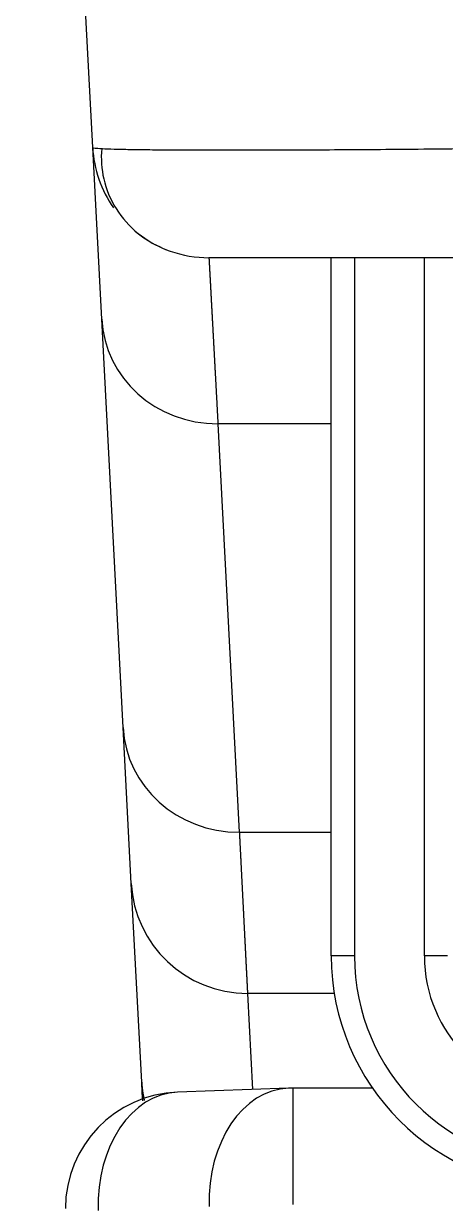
# Model space of a CAD drawing. Header units: millimetres. Extents: x 6110 to 6704, y -2661 to -1821.
# Drawn here: x 6233.58 to 6238.11, y -1881.8 to -1869.11 of the extents above; entities that cross this region are included whole.
import ezdxf

# ---------------------------------------------------------------- set-up
doc = ezdxf.new("R2010")
doc.units = ezdxf.units.MM
doc.header["$LTSCALE"] = 0.1
doc.linetypes.add('HIDDEN2', pattern=[4.762499999999999, 3.175, -1.5875])
doc.layers.add('1', color=4, linetype='HIDDEN2', lineweight=13)

msp = doc.modelspace()

# ---------------------------------------------------------------- linework, layer by layer
at = {"layer": '1', "color": 7, "linetype": 'Continuous', "lineweight": -3}
for p, q in [((6234.320335685405, -1870.441820963183), (6233.578600272011, -1856.288666154085)), ((6234.416952796125, -1872.285385259209), (6234.320335685405, -1870.441820963183)), ((6239.313483359178, -1871.626401017879), (6235.568622603846, -1871.626401017879)), ((6236.882416895454, -1879.126401017879), (6236.882416895454, -1871.626401017879)), ((6237.132416895454, -1871.626401017879), (6237.132416895454, -1879.126401017879)), ((6237.882416895454, -1879.126401017879), (6237.882416895454, -1871.626401017879)), ((6234.646862790501, -1876.672329287733), (6234.416952796127, -1872.285385259209)), ((6235.665239714569, -1873.410495497905), (6235.895149708944, -1877.797439526429)), ((6236.88244342186, -1873.410495497905), (6235.665239714571, -1873.410495497905)), ((6234.734642954035, -1878.347274586611), (6234.6468627905, -1876.672329287733)), ((6235.895149708943, -1877.797439526428), (6236.882470584951, -1877.797439526428)), ((6234.846616199879, -1880.483851395883), (6234.734642954037, -1878.347274586611)), ((6237.132416895454, -1879.126401017879), (6236.882416895454, -1879.126401017879)), ((6238.132416895454, -1879.126401017879), (6237.882416895454, -1879.126401017879)), ((6235.982929872479, -1879.53014155975), (6236.036936760081, -1880.560654364156)), ((6236.915237072963, -1879.53014155975), (6235.982929872478, -1879.53014155975)), ((6234.855964387106, -1880.662225434181), (6234.846616199877, -1880.483851395883)), ((6236.424684113883, -1880.54663135469), (6235.232347554946, -1880.589773436441)), ((6237.325830270623, -1880.545813910117), (6236.469883043265, -1880.545813910117)), ((6236.469883043294, -1880.545813910116), (6236.469883043294, -1880.546575376342)), ((6236.469883043294, -1880.545813910116), (6236.469883043294, -1881.795813910116))]:
    msp.add_line(p, q, dxfattribs=at)
for centre, radius, start, end in [((6235.568622603853, -1870.376401017879), 1.25, 183.0000000000054, 214.9167744059491), ((6235.568622603853, -1870.376401017879), 1.25, 231.1259595159455, 270), ((6239.382416895458, -1879.126401017879), 2.5, 180, 270), ((6239.382416895458, -1879.126401017879), 2.25, 180, 270), ((6239.382416895458, -1879.126401017879), 1.5, 180, 270), ((6235.277546484328, -1881.838955991868), 1.25, 92.07221804634197, 180)]:
    msp.add_arc(centre, radius, start, end, dxfattribs=at)
for centre, major_axis, ratio, start_param, end_param in [((6235.665239714433, -1872.219965313836), (-1.248286918443203, -0.06541994530394454), 0.9523026770461234, 0, 1.520929633728256), ((6235.895149708806, -1876.60690934236), (-1.248286918443203, -0.06541994530394454), 0.9523026770461234, 0, 1.520929633728261), ((6235.982929872478, -1878.281854641307), (-1.248286918443203, -0.06541994530394454), 0.9986257784240241, 0, 1.518508272139844), ((6236.469883043238, -1881.795813910101), (0.04519892938344709, -1.249182555426784), 0.719317031264826, 3.141607425374575, 4.704150062224371), ((6236.469883043238, -1881.795813910101), (0.04519892938344709, -1.249182555426784), 0.719317031264826, 3.091333403599991, 3.14160806022261), ((6235.277546484328, -1881.838955991868), (0.04519892938344709, -1.249182555426784), 0.7193170312648283, 3.141607425374613, 4.704150062224397)]:
    msp.add_ellipse(centre, major_axis=major_axis, ratio=ratio, start_param=start_param, end_param=end_param, dxfattribs=at)
for points, knots in [([(6234.320335685404, -1870.441820963183), (6234.320453476561, -1870.444068552358), (6234.329486528072, -1870.446212851977), (6234.363201320631, -1870.450082666281), (6234.386576895164, -1870.451827961403), (6234.416805523401, -1870.453450300624)], [0, 0, 0, 0, 0.5207659863336148, 0.5207659863336148, 1, 1, 1, 1]), ([(6234.417108262353, -1870.45327014368), (6234.407294046326, -1870.565598106323), (6234.422079716432, -1870.786383580373), (6234.553937568375, -1871.108805373623), (6234.794416591032, -1871.378156180336), (6235.004392303001, -1871.497607458732), (6235.121943051957, -1871.543867239199)], [0, 0, 0, 0, 0.2429061435007706, 0.4957549789414015, 0.7510508079799334, 1, 1, 1, 1]), ([(6234.416805230513, -1870.453450284906), (6234.41942503519, -1870.453590887388), (6234.422096313691, -1870.45373056634), (6234.458954942105, -1870.455608978952), (6234.501145190609, -1870.457202081357), (6234.600565755817, -1870.46007550115), (6234.657795262361, -1870.461355852935), (6234.786118252101, -1870.463598733037), (6234.857210953803, -1870.464561299474), (6235.012001924826, -1870.46617703849), (6235.095699451047, -1870.466830251903), (6235.274382249969, -1870.467847994362), (6235.369366825889, -1870.468212566012), (6235.569268118652, -1870.468684759143), (6235.674187015359, -1870.468792424132), (6235.892572401627, -1870.468792267794), (6236.007626913292, -1870.468684493412), (6236.248877374603, -1870.46821215538), (6236.375073510513, -1870.467847548199), (6236.637857500731, -1870.466829787504), (6236.774445471469, -1870.466176591363), (6237.057090818669, -1870.464560918256), (6237.203148231428, -1870.463598400433), (6237.503635225708, -1870.461355627743), (6237.658064753343, -1870.460075334731), (6237.974024040922, -1870.457202022495), (6238.135553647251, -1870.455608968847), (6238.464269531972, -1870.452129705769), (6238.631455548267, -1870.450243466701), (6238.969875271093, -1870.446212927925), (6239.141108599387, -1870.444068604471), (6239.313483359178, -1870.441820963183)], [0, 0, 0, 0, 0.00566449301910497, 0.00566449301910497, 0.07668845780345461, 0.07668845780345461, 0.1477124225878043, 0.1477124225878043, 0.2187363873721539, 0.2187363873721539, 0.2897603521565035, 0.2897603521565035, 0.3607843169408532, 0.3607843169408532, 0.4318082817252029, 0.4318082817252029, 0.5028322465095525, 0.5028322465095525, 0.5738562112939022, 0.5738562112939022, 0.6448801760782518, 0.6448801760782518, 0.7159041408626015, 0.7159041408626015, 0.786928105646951, 0.786928105646951, 0.8579520704313007, 0.8579520704313007, 0.9289760352156503, 0.9289760352156503, 1, 1, 1, 1]), ([(6235.56862258783, -1871.626400724516), (6235.568623117213, -1871.626410420039), (6235.568623680979, -1871.626420745376), (6235.568629060868, -1871.626519289488), (6235.568637755474, -1871.626678568196), (6235.568650016449, -1871.626903203304), (6235.568665758416, -1871.62719164408), (6235.568685004252, -1871.627544322374), (6235.568707747829, -1871.627961138608), (6235.568733990787, -1871.628442135479), (6235.568763732688, -1871.62898731742), (6235.56879697365, -1871.629596698975), (6235.56883371364, -1871.630270291845), (6235.568873952667, -1871.631008108352), (6235.568917690728, -1871.631810160512), (6235.568964927825, -1871.632676460285), (6235.569015663958, -1871.633607019509), (6235.569069899125, -1871.634601849912), (6235.569127633327, -1871.635660963116), (6235.569188866565, -1871.636784370629), (6235.569253598838, -1871.637972083853), (6235.569321830147, -1871.639224114078), (6235.56939356049, -1871.640540472483), (6235.569468789869, -1871.64192117014), (6235.569547518284, -1871.643366218009), (6235.569629745733, -1871.644875626939), (6235.569715472218, -1871.646449407669), (6235.569804697738, -1871.64808757083), (6235.569897422293, -1871.64979012694), (6235.569993645883, -1871.651557086408), (6235.570093368509, -1871.65338845953), (6235.57019659017, -1871.655284256494), (6235.570303310867, -1871.657244487377), (6235.570413530598, -1871.659269162144), (6235.570527249364, -1871.66135829065), (6235.570644467166, -1871.663511882639), (6235.570765184003, -1871.665729947742), (6235.570889399875, -1871.668012495483), (6235.571017114783, -1871.670359535272), (6235.571148328726, -1871.672771076408), (6235.571283041704, -1871.675247128078), (6235.571421253718, -1871.67778769936), (6235.571562964767, -1871.680392799219), (6235.571708174851, -1871.683062436509), (6235.571856883969, -1871.685796619972), (6235.572009092124, -1871.688595358239), (6235.572164799313, -1871.691458659828), (6235.572324005539, -1871.694386533147), (6235.572486710798, -1871.697378986491), (6235.572652915093, -1871.700436028043), (6235.572822618425, -1871.703557665876), (6235.57299582079, -1871.706743907948), (6235.573172522191, -1871.709994762106), (6235.573352722628, -1871.713310236086), (6235.573536422099, -1871.71669033751), (6235.573723620606, -1871.720135073891), (6235.573914318148, -1871.723644452624), (6235.574108514726, -1871.727218480996), (6235.574306210338, -1871.730857166181), (6235.574507404986, -1871.734560515239), (6235.574712098669, -1871.738328535118), (6235.574920291388, -1871.742161232654), (6235.575131983141, -1871.746058614569), (6235.57534717393, -1871.750020687473), (6235.575565863754, -1871.754047457862), (6235.575788052613, -1871.758138932121), (6235.576013740508, -1871.762295116521), (6235.576242927437, -1871.766516017218), (6235.576475613402, -1871.770801640258), (6235.576711798402, -1871.775151991572), (6235.576951482438, -1871.779567076979), (6235.577194665509, -1871.784046902182), (6235.577441347615, -1871.788591472773), (6235.577691528756, -1871.79320079423), (6235.577945208933, -1871.797874871917), (6235.578202388145, -1871.802613711084), (6235.578463066391, -1871.80741731687), (6235.578727243674, -1871.812285694296), (6235.578994919991, -1871.817218848273), (6235.579266095344, -1871.822216783596), (6235.579540769731, -1871.827279504946), (6235.579818943155, -1871.832407016891), (6235.580100615613, -1871.837599323886), (6235.580385787107, -1871.842856430269), (6235.580674457637, -1871.848178340265), (6235.580966627201, -1871.853565057986), (6235.5812622958, -1871.859016587428), (6235.581561463435, -1871.864532932475), (6235.581864130105, -1871.870114096894), (6235.58217029581, -1871.875760084338), (6235.58247996055, -1871.881470898346), (6235.582793124326, -1871.887246542344), (6235.583109787137, -1871.89308701964), (6235.583429948983, -1871.89899233343), (6235.583753609864, -1871.904962486793), (6235.584080769781, -1871.910997482697), (6235.584411428733, -1871.917097323989), (6235.584745586721, -1871.923262013407), (6235.585083243743, -1871.929491553571), (6235.5854243998, -1871.935785946986), (6235.585769054893, -1871.942145196042), (6235.586117209022, -1871.948569303016), (6235.586468862185, -1871.955058270065), (6235.586824014384, -1871.961612099236), (6235.587182665618, -1871.968230792456), (6235.587544815887, -1871.974914351541), (6235.587910465191, -1871.981662778188), (6235.58827961353, -1871.98847607398), (6235.588652260905, -1871.995354240383), (6235.589028407316, -1872.00229727875), (6235.589408052761, -1872.009305190316), (6235.589791197242, -1872.016377976202), (6235.590177840757, -1872.02351563741), (6235.590567983309, -1872.03071817483), (6235.590961624895, -1872.037985589233), (6235.591358765516, -1872.045317881277), (6235.591759405173, -1872.052715051501), (6235.592163543865, -1872.06017710033), (6235.592571181593, -1872.067704028071), (6235.592982318355, -1872.075295834916), (6235.593396954153, -1872.082952520941), (6235.593815088986, -1872.090674086105), (6235.594236722854, -1872.098460530251), (6235.594661855758, -1872.106311853104), (6235.595090487696, -1872.114228054276), (6235.595522618671, -1872.122209133259), (6235.59595824868, -1872.13025508943), (6235.596397377724, -1872.138365922049), (6235.596840005805, -1872.146541630259), (6235.597286132919, -1872.154782213086), (6235.59773575907, -1872.163087669442), (6235.598188884255, -1872.171457998119), (6235.598645508476, -1872.179893197791), (6235.599105631732, -1872.18839326702), (6235.599569254024, -1872.196958204247), (6235.60003637535, -1872.205588007796), (6235.600506995712, -1872.214282675875), (6235.600981115109, -1872.223042206575), (6235.60145873354, -1872.23186659787), (6235.601939851008, -1872.240755847615), (6235.602424467511, -1872.249709953549), (6235.602912583049, -1872.258728913294), (6235.603404197622, -1872.267812724353), (6235.603899311231, -1872.276961384114), (6235.604397923875, -1872.286174889845), (6235.604900035553, -1872.295453238698), (6235.605405646267, -1872.304796427705), (6235.605914756017, -1872.314204453784), (6235.606427364802, -1872.323677313731), (6235.606943472621, -1872.33321500423), (6235.607463079476, -1872.34281752184), (6235.607986185368, -1872.352484863009), (6235.608512790293, -1872.362217024061), (6235.609042894254, -1872.372014001207), (6235.60957649725, -1872.381875790537), (6235.610113599281, -1872.391802388024), (6235.610654200348, -1872.401793789522), (6235.61119830045, -1872.411849990769), (6235.611745899588, -1872.421970987382), (6235.61229699776, -1872.432156774862), (6235.612851594968, -1872.44240734859), (6235.61340969121, -1872.452722703829), (6235.613971286489, -1872.463102835725), (6235.614536380802, -1872.473547739303), (6235.61510497415, -1872.484057409473), (6235.615677066534, -1872.494631841023), (6235.616252657954, -1872.505271028624), (6235.616831748408, -1872.515974966829), (6235.617414337898, -1872.526743650071), (6235.618000426422, -1872.537577072665), (6235.618590013983, -1872.548475228806), (6235.619183100578, -1872.559438112573), (6235.619779686208, -1872.570465717924), (6235.620379770874, -1872.581558038697), (6235.620983354575, -1872.592715068613), (6235.621590437311, -1872.603936801276), (6235.622201019083, -1872.615223230165), (6235.62281509989, -1872.626574348645), (6235.623432679732, -1872.637990149961), (6235.624053758609, -1872.649470627237), (6235.624678336522, -1872.661015773479), (6235.62530641347, -1872.672625581575), (6235.625937989453, -1872.68430004429), (6235.626573064471, -1872.696039154274), (6235.627211638524, -1872.707842904055), (6235.627853711613, -1872.719711286042), (6235.628499283737, -1872.731644292524), (6235.629148354897, -1872.743641915673), (6235.629800925091, -1872.75570414754), (6235.630456994321, -1872.767830980054), (6235.631116562586, -1872.780022405027), (6235.631779629886, -1872.792278414152), (6235.632446196222, -1872.804598999), (6235.633116261592, -1872.816984151024), (6235.633789825998, -1872.829433861557), (6235.63446688944, -1872.841948121811), (6235.635147451916, -1872.854526922878), (6235.635831513428, -1872.867170255734), (6235.636519073975, -1872.879878111228), (6235.637210133557, -1872.892650480096), (6235.637904692175, -1872.90548735295), (6235.638602749827, -1872.918388720283), (6235.639304306515, -1872.931354572468), (6235.640009362239, -1872.944384899758), (6235.640717916997, -1872.957479692284), (6235.64142997079, -1872.970638940061), (6235.64214552362, -1872.983862632978), (6235.642864575484, -1872.997150760809), (6235.643587126383, -1873.010503313205), (6235.644313176318, -1873.023920279697), (6235.645042725288, -1873.037401649695), (6235.645775773293, -1873.05094741249), (6235.646512320333, -1873.064557557252), (6235.647252366409, -1873.078232073029), (6235.64799591152, -1873.091970948751), (6235.648742955666, -1873.105774173226), (6235.649493498848, -1873.119641735141), (6235.650247541064, -1873.133573623063), (6235.651005082316, -1873.147569825438), (6235.651766122603, -1873.161630330592), (6235.652530661925, -1873.17575512673), (6235.653298700283, -1873.189944201935), (6235.654070237676, -1873.20419754417), (6235.654845274104, -1873.218515141278), (6235.655623809567, -1873.232896980983), (6235.656405844065, -1873.247343050873), (6235.657191377601, -1873.261853338469), (6235.657980410165, -1873.276427830978), (6235.658772941789, -1873.291066516206), (6235.659568972356, -1873.305769379147), (6235.6603685023, -1873.320536414714), (6235.661171530006, -1873.335367580228), (6235.661978061499, -1873.350262972752), (6235.662788074291, -1873.365222167191), (6235.663601652317, -1873.380246686801), (6235.664418482295, -1873.395330782163), (6235.664965964156, -1873.405440475933), (6235.665239714568, -1873.410495497905)], [0, 0, 0, 0, 0.004158434444743161, 0.008379920815327176, 0.01260169950756421, 0.01682377054294849, 0.02104613394296293, 0.02526878972910064, 0.02949173792283881, 0.03371497854564828, 0.03793851161900558, 0.04216233716437862, 0.04638645520322674, 0.05061086575701029, 0.05483556884718108, 0.05906056449518951, 0.06328585272247984, 0.0675114335504949, 0.07173730700066647, 0.07596347309442725, 0.08018993185320111, 0.0844166832984175, 0.08864372745148975, 0.0928710643338317, 0.09709869396685286, 0.1013266163719558, 0.1055548315705481, 0.1097833395840134, 0.1140121404337519, 0.1182412341411465, 0.1224706207275872, 0.1267003002144413, 0.1309302726230897, 0.1351605379748977, 0.1393910962912315, 0.1436219475934487, 0.1478530919029118, 0.1520845292409647, 0.1563162596289579, 0.1605482830882347, 0.1647805996401303, 0.1690132093059789, 0.1732461121071108, 0.1774793080648501, 0.1817127972005183, 0.18594657953543, 0.1901806550908945, 0.1944150238882271, 0.1986496859487183, 0.2028846412936781, 0.2071198899443882, 0.2113554319221493, 0.2155912672482397, 0.2198273959439439, 0.2240638180305327, 0.2283005335292821, 0.2325375424614583, 0.2367748448483218, 0.2410124407111345, 0.2452503300711489, 0.2494885129496132, 0.2537269893677724, 0.2579657593468751, 0.262204822908142, 0.2664441800728202, 0.2706838308621251, 0.2749237752972924, 0.27916401339953, 0.2834045451900596, 0.2876453706900811, 0.2918864899208118, 0.2961279029034457, 0.3003696096591832, 0.3046116102092122, 0.3088539045747232, 0.3130964927768993, 0.3173393748369182, 0.321582550775958, 0.3258260206151856, 0.3300697843757684, 0.3343138420788634, 0.3385581937456394, 0.3428028393972332, 0.3470477790548064, 0.3512930127394942, 0.3555385404724404, 0.3597843622747774, 0.3640304781676401, 0.3682768881721497, 0.3725235923094331, 0.3767705906006021, 0.3810178830667766, 0.3852654697290576, 0.3895133506085542, 0.3937615257263673, 0.3980099951035894, 0.4022587587613144, 0.4065078167206266, 0.4107571690026116, 0.4150068156283411, 0.4192567566188983, 0.423506991995343, 0.4277575217787467, 0.4320083459901653, 0.4362594646506619, 0.4405108777812768, 0.4447625854030701, 0.4490145875370742, 0.4532668842043342, 0.4575194754258849, 0.461772361222752, 0.4660255416159632, 0.4702790166265421, 0.4745327862754997, 0.4787868505838549, 0.4830412095726097, 0.4872958632627715, 0.4915508116753377, 0.4958060548313039, 0.5000615927516655, 0.5043174254574019, 0.5085735529694961, 0.5128299753089299, 0.5170866924966724, 0.5213437045536926, 0.5256010115009568, 0.5298586133594267, 0.5341165101500552, 0.5383747018937932, 0.5426331886115879, 0.5468919703243835, 0.5511510470531183, 0.5554104188187247, 0.5596700856421355, 0.5639300475442731, 0.5681903045460577, 0.5724508566684102, 0.5767117039322368, 0.5809728463584538, 0.5852342839679529, 0.5894960167816444, 0.5937580448204166, 0.598020368105166, 0.6022829866567733, 0.6065459004961228, 0.6108091096440891, 0.6150726141215498, 0.6193364139493698, 0.6236005091484139, 0.6278648997395486, 0.632129585743622, 0.6363945671814878, 0.6406598440739958, 0.6449254164419876, 0.649191284306299, 0.6534574476877658, 0.6577239066072211, 0.6619906610854842, 0.6662577111433822, 0.6705250568017271, 0.674792698081336, 0.6790606350030124, 0.683328867587566, 0.6875973958557896, 0.691866219828484, 0.696135339526436, 0.7004047549704358, 0.7046744661812628, 0.7089444731796982, 0.7132147759865122, 0.7174853746224749, 0.7217562691083544, 0.7260274594649083, 0.7302989457128924, 0.7345707278730612, 0.7388428059661617, 0.7431151800129325, 0.7473878500341209, 0.7516608160504596, 0.7559340780826749, 0.7602076361514959, 0.7644814902776459, 0.7687556404818385, 0.7730300867847898, 0.7773048292072089, 0.7815798677698013, 0.7858552024932626, 0.7901308333982967, 0.7944067605055892, 0.7986829838358287, 0.8029595034096971, 0.8072363192478785, 0.8115134313710415, 0.815790839799862, 0.8200685445550001, 0.8243465456571228, 0.8286248431268849, 0.8329034369849372, 0.8371823272519332, 0.8414615139485156, 0.8457409970953241, 0.8500207767129928, 0.8543008528221601, 0.858581225443446, 0.8628618945974772, 0.8671428603048681, 0.8714241225862418, 0.8757056814622011, 0.8799875369533529, 0.884269689080303, 0.8885521378636465, 0.8928348833239721, 0.897117925481877, 0.9014012643579417, 0.9056848999727429, 0.9099688323468631, 0.9142530615008693, 0.9185375874553291, 0.9228224102308065, 0.9271075298478653, 0.931392946327053, 0.9356786596889217, 0.9399646699540213, 0.9442509771428887, 0.9485375812760655, 0.9528244823740815, 0.9571116804574672, 0.9613991755467491, 0.9656869676624421, 0.9699750568250722, 0.9742634430551413, 0.9785521263731612, 0.9828411067996358, 0.9871303843550645, 0.9914199590599445, 0.995709830934759, 1, 1, 1, 1]), ([(6235.895149708942, -1877.797439526429), (6235.895399695584, -1877.802374074025), (6235.895899649131, -1877.812242779636), (6235.896645669372, -1877.82696910103), (6235.897388789573, -1877.841638490019), (6235.898128731196, -1877.856245470567), (6235.898865568867, -1877.870791496476), (6235.899599282592, -1877.885276165066), (6235.900329877727, -1877.89969957118), (6235.901057352838, -1877.914061676509), (6235.901781708308, -1877.928362478558), (6235.902502944034, -1877.942601965379), (6235.903221060045, -1877.956780127695), (6235.903936056334, -1877.970896955656), (6235.904647932901, -1877.984952439708), (6235.905356689746, -1877.998946570356), (6235.906062326871, -1878.012879338231), (6235.906764844274, -1878.026750734071), (6235.907464241955, -1878.040560748727), (6235.908160519915, -1878.05430937316), (6235.908853678154, -1878.06799659844), (6235.909543716671, -1878.081622415751), (6235.910230635466, -1878.095186816385), (6235.91091443454, -1878.108689791748), (6235.911595113893, -1878.122131333354), (6235.912272673524, -1878.135511432828), (6235.912947113435, -1878.148830081906), (6235.913618433623, -1878.162087272437), (6235.91428663409, -1878.175282996375), (6235.914951714835, -1878.18841724579), (6235.915613675859, -1878.20149001286), (6235.916272517162, -1878.214501289873), (6235.916928238743, -1878.227451069229), (6235.917580840603, -1878.240339343437), (6235.918230322741, -1878.253166105115), (6235.918876685158, -1878.265931346996), (6235.919519927853, -1878.278635061917), (6235.920160050827, -1878.29127724283), (6235.920797054079, -1878.303857882795), (6235.92143093761, -1878.316376974983), (6235.92206170142, -1878.328834512673), (6235.922689345508, -1878.341230489256), (6235.923313869875, -1878.353564898232), (6235.92393527452, -1878.365837733212), (6235.924553559444, -1878.378048987914), (6235.925168724646, -1878.39019865617), (6235.925780770127, -1878.402286731918), (6235.926389695886, -1878.414313209208), (6235.926995501924, -1878.426278082197), (6235.927598188241, -1878.438181345155), (6235.928197754836, -1878.45002299246), (6235.92879420171, -1878.461803018599), (6235.929387528862, -1878.473521418168), (6235.929977736293, -1878.485178185874), (6235.930564824002, -1878.496773316532), (6235.93114879199, -1878.508306805067), (6235.931729640257, -1878.519778646514), (6235.932307368802, -1878.531188836014), (6235.932881977626, -1878.542537368822), (6235.933453466728, -1878.553824240299), (6235.934021836109, -1878.565049445914), (6235.934587085768, -1878.576212981247), (6235.935149215706, -1878.587314841988), (6235.935708225922, -1878.598355023933), (6235.936264116416, -1878.609333522989), (6235.936816887191, -1878.620250335171), (6235.937366538242, -1878.631105456602), (6235.937913069572, -1878.641898883515), (6235.938456481182, -1878.652630612252), (6235.938996773069, -1878.663300639262), (6235.939533945236, -1878.673908961103), (6235.940067997681, -1878.684455574442), (6235.940598930404, -1878.694940476054), (6235.941126743406, -1878.705363662824), (6235.941651436686, -1878.715725131742), (6235.942173010245, -1878.72602487991), (6235.942691464083, -1878.736262904535), (6235.943206798199, -1878.746439202934), (6235.943719012594, -1878.756553772533), (6235.944228107267, -1878.766606610863), (6235.944734082219, -1878.776597715566), (6235.945236937448, -1878.786527084392), (6235.945736672958, -1878.796394715195), (6235.946233288745, -1878.806200605941), (6235.946726784811, -1878.815944754703), (6235.947217161156, -1878.825627159661), (6235.947704417779, -1878.835247819102), (6235.94818855468, -1878.844806731422), (6235.948669571861, -1878.854303895124), (6235.94914746932, -1878.86373930882), (6235.949622247057, -1878.873112971226), (6235.950093905072, -1878.882424881169), (6235.950562443367, -1878.891675037581), (6235.95102786194, -1878.900863439503), (6235.951490160792, -1878.909990086082), (6235.951949339921, -1878.919054976574), (6235.95240539933, -1878.928058110338), (6235.952858339017, -1878.936999486846), (6235.953308158983, -1878.945879105673), (6235.953754859228, -1878.954696966502), (6235.95419843975, -1878.963453069121), (6235.954638900552, -1878.97214741343), (6235.955076241632, -1878.980779999431), (6235.95551046299, -1878.989350827233), (6235.955941564627, -1878.997859897056), (6235.956369546543, -1879.006307209221), (6235.956794408738, -1879.014692764159), (6235.95721615121, -1879.023016562408), (6235.957634773961, -1879.03127860461), (6235.958050276991, -1879.039478891516), (6235.9584626603, -1879.047617423979), (6235.958871923886, -1879.055694202965), (6235.959278067752, -1879.06370922954), (6235.959681091897, -1879.071662504879), (6235.960080996319, -1879.079554030264), (6235.96047778102, -1879.087383807082), (6235.960871446, -1879.095151836824), (6235.961261991258, -1879.10285812109), (6235.961649416795, -1879.110502661585), (6235.962033722611, -1879.118085460118), (6235.962414908704, -1879.125606518608), (6235.962792975077, -1879.133065839074), (6235.963167921728, -1879.140463423646), (6235.963539748657, -1879.147799274555), (6235.963908455866, -1879.155073394142), (6235.964274043352, -1879.162285784849), (6235.964636511118, -1879.169436449227), (6235.964995859162, -1879.176525389931), (6235.965352087484, -1879.18355260972), (6235.965705196085, -1879.190518111461), (6235.966055184964, -1879.197421898123), (6235.966402054122, -1879.204263972782), (6235.966745803559, -1879.21104433862), (6235.967086433274, -1879.217762998921), (6235.967423943268, -1879.224419957075), (6235.96775833354, -1879.231015216581), (6235.968089604091, -1879.237548781035), (6235.96841775492, -1879.244020654144), (6235.968742786028, -1879.250430839717), (6235.969064697415, -1879.256779341668), (6235.96938348908, -1879.263066164016), (6235.969699161024, -1879.269291310885), (6235.970011713245, -1879.275454786501), (6235.970321145746, -1879.281556595196), (6235.970627458525, -1879.287596741408), (6235.970930651583, -1879.293575229675), (6235.971230724919, -1879.299492064643), (6235.971527678535, -1879.305347251061), (6235.971821512428, -1879.311140793779), (6235.9721122266, -1879.316872697757), (6235.97239982105, -1879.322542968053), (6235.97268429578, -1879.328151609833), (6235.972965650787, -1879.333698628363), (6235.973243886074, -1879.339184029017), (6235.973519001638, -1879.344607817269), (6235.973790997482, -1879.349969998699), (6235.974059873603, -1879.355270578988), (6235.974325630004, -1879.360509563924), (6235.974588266683, -1879.365686959394), (6235.97484778364, -1879.370802771391), (6235.975104180877, -1879.375857006013), (6235.975357458391, -1879.380849669456), (6235.975607616185, -1879.385780768024), (6235.975854654256, -1879.390650308122), (6235.976098572607, -1879.395458296257), (6235.976339371236, -1879.400204739042), (6235.976577050143, -1879.404889643188), (6235.976811609329, -1879.409513015514), (6235.977043048793, -1879.414074862939), (6235.977271368537, -1879.418575192484), (6235.977496568558, -1879.423014011274), (6235.977718648858, -1879.427391326535), (6235.977937609438, -1879.431707145598), (6235.978153450294, -1879.435961475895), (6235.978366171431, -1879.440154324959), (6235.978575772845, -1879.444285700427), (6235.978782254538, -1879.448355610037), (6235.97898561651, -1879.452364061629), (6235.97918585876, -1879.456311063148), (6235.979382981288, -1879.460196622636), (6235.979576984096, -1879.464020748241), (6235.979767867181, -1879.46778344821), (6235.979955630545, -1879.471484730895), (6235.980140274189, -1879.475124604746), (6235.98032179811, -1879.478703078316), (6235.980500202309, -1879.482220160261), (6235.980675486789, -1879.485675859337), (6235.980847651545, -1879.489070184402), (6235.981016696581, -1879.492403144415), (6235.981182621895, -1879.495674748433), (6235.981345427488, -1879.498885005629), (6235.981505113358, -1879.502033925226), (6235.981661679512, -1879.505121516735), (6235.981815125923, -1879.508147789069), (6235.981965452695, -1879.511112753853), (6235.982112659438, -1879.51401641307), (6235.98225674761, -1879.51685880515), (6235.982397711764, -1879.519639833012), (6235.982535572232, -1879.522359905709), (6235.982670253136, -1879.525017544086), (6235.98280203763, -1879.527618315507), (6235.982887261989, -1879.529300500592), (6235.982929872477, -1879.53014155975)], [0, 0, 0, 0, 0.005039454666514786, 0.01007851147041969, 0.01511717043167446, 0.02015543157024752, 0.02519329490611977, 0.03023076045926668, 0.03526782824967519, 0.04030449829733598, 0.04534077062224496, 0.05037664524439853, 0.05541212218380238, 0.06044720146045907, 0.06548188309440327, 0.07051616710561973, 0.07555005351416232, 0.08058354234004153, 0.08561663360329666, 0.09064932732396061, 0.09568162352207835, 0.1007135222176984, 0.1057450234308644, 0.1107761271816462, 0.1158068334900885, 0.1208371423762671, 0.1258670538602541, 0.1308965679621189, 0.1359256847019466, 0.1409544040998195, 0.1459827261758236, 0.1510106509500582, 0.1560381784426241, 0.161065308673616, 0.16609204166315, 0.1711183774313438, 0.1761443159983071, 0.1811698573841684, 0.1861950016090474, 0.1912197486930886, 0.1962440986564154, 0.2012680515191842, 0.2062916073015278, 0.211314766023611, 0.2163375277055776, 0.2213598923675979, 0.2263818600298325, 0.2314034307124561, 0.2364246044356403, 0.241445381219573, 0.2464657610844325, 0.2514857440504091, 0.2565053301376969, 0.261524519366498, 0.2665433117570119, 0.2715617073294568, 0.2765797061040383, 0.2815973081009768, 0.2866145133404971, 0.2916313218428264, 0.2966477336282089, 0.3016637487168537, 0.3066793671290388, 0.3116945888849789, 0.3167094140049518, 0.3217238425091942, 0.3267378744179912, 0.3317515097515802, 0.3367647485302633, 0.3417775907742946, 0.3467900365039663, 0.3518020857395514, 0.3568137385013627, 0.3618249948096762, 0.3668358546848037, 0.3718463181470442, 0.3768563852167054, 0.3818660559141101, 0.3868753302595672, 0.3918842082734117, 0.396892689975967, 0.4019007753875707, 0.4069084645285664, 0.4119157574192789, 0.4169226540800746, 0.4219291545313035, 0.4269352587933126, 0.4319409668864916, 0.4369462788311745, 0.4419511946477608, 0.4469557143566086, 0.451959837978122, 0.45696356553266, 0.4619668970406484, 0.4669698325224474, 0.4719723719984954, 0.4769745154891685, 0.4819762630148983, 0.4869776145960943, 0.4919785702531723, 0.4969791300065672, 0.5019792938767054, 0.506979061884019, 0.5119784340489574, 0.516977410391961, 0.5219759909334801, 0.5269741756939708, 0.5319719646938897, 0.5369693579537066, 0.541966355493886, 0.5469629573349117, 0.5519591634972543, 0.5569549740014037, 0.5619503888678435, 0.5669454081170686, 0.5719400317695821, 0.5769342598458874, 0.5819280923664915, 0.586921529351908, 0.5919145708226546, 0.5969072167992509, 0.6018994673022384, 0.6068913223521409, 0.611882781969488, 0.6168738461748384, 0.6218645149887287, 0.6268547884317172, 0.6318446665243629, 0.6368341492872197, 0.6418232367408635, 0.6468119289058624, 0.6518002258027963, 0.6567881274522441, 0.6617756338747897, 0.6667627450910332, 0.6717494611215612, 0.6767357819869895, 0.6817217077079123, 0.6867072383049404, 0.6916923737986985, 0.6966771142098007, 0.7016614595588729, 0.7066454098665492, 0.7116289651534686, 0.7166121254402708, 0.7215948907475899, 0.7265772610960886, 0.7315592365064255, 0.7365408169992484, 0.7415220025952293, 0.7465027933150415, 0.7514831891793531, 0.7564631902088466, 0.7614427964242091, 0.7664220078461242, 0.7714008244952958, 0.7763792463924204, 0.7813572735582048, 0.7863349060133505, 0.7913121437785802, 0.796288986874609, 0.8012654353221614, 0.8062414891419681, 0.8112171483547646, 0.8161924129812864, 0.8211672830422785, 0.8261417585584937, 0.8311158395506906, 0.8360895260396087, 0.8410628180460243, 0.8460357155907112, 0.8510082186944362, 0.8559803273779828, 0.8609520416621297, 0.8659233615676633, 0.8708942871153871, 0.875864818326089, 0.8808349552205768, 0.8858046978196615, 0.8907740461441566, 0.8957430002148699, 0.9007115600526366, 0.9056797256782808, 0.9106474971126359, 0.9156148743765382, 0.92058185749083, 0.9255484464763651, 0.9305146413539946, 0.9354804421445716, 0.9404458488689642, 0.9454108615480303, 0.9503754802026629, 0.9553397048537194, 0.9603035355220944, 0.9652669722286729, 0.9702300149943394, 0.9751926638400097, 0.9801549187865674, 0.9851167798549327, 0.9900782470660143, 0.9950393204407254, 1, 1, 1, 1]), ([(6234.859753294519, -1880.684138214122), (6234.859584389844, -1880.681997624013), (6234.858432178138, -1880.667314918415), (6234.856361855284, -1880.639899198276), (6234.853669129711, -1880.601695623334), (6234.851138069979, -1880.562922653834), (6234.848757966462, -1880.523581311212), (6234.847333446439, -1880.497156368223), (6234.846616199877, -1880.483851395883)], [0, 0, 0, 0, 0.03209510866648075, 0.2201388922309294, 0.410951230320049, 0.6045321666797957, 0.8008817431964529, 1, 1, 1, 1]), ([(6234.846616199876, -1880.483851395883), (6234.846768961785, -1880.486643979242), (6234.847073589764, -1880.492212769431), (6234.847613291816, -1880.500544675295), (6234.84821073283, -1880.508829338339), (6234.848870865882, -1880.517066623393), (6234.849591044032, -1880.525256078295), (6234.850370642756, -1880.533397353245), (6234.85120850471, -1880.541490089207), (6234.852103618487, -1880.549533947312), (6234.85305493857, -1880.557528600821), (6234.854061433327, -1880.565473737027), (6234.85512207244, -1880.573369056517), (6234.856235830427, -1880.581214273135), (6234.857401685877, -1880.589009113762), (6234.858618621812, -1880.596753318138), (6234.859885625763, -1880.604446638681), (6234.8612016899, -1880.612088840296), (6234.862565811151, -1880.619679700199), (6234.86397699132, -1880.627219007726), (6234.865434237197, -1880.634706564155), (6234.86693656067, -1880.642142182519), (6234.868482978827, -1880.649525687425), (6234.870072514062, -1880.656856914869), (6234.871704194173, -1880.664135712053), (6234.873377052453, -1880.671361937207), (6234.874693508179, -1880.676874610332), (6234.875449510843, -1880.679978694663), (6234.875624114998, -1880.680692403012)], [0, 0, 0, 0, 0.04255708203371986, 0.08486459682284564, 0.1269225533494367, 0.1687309607572111, 0.210289828354865, 0.2515991656191316, 0.2926589821998533, 0.3334692879249425, 0.3740300928021869, 0.4143414070268441, 0.4544032409833894, 0.4942156052523541, 0.5337785106148485, 0.573091968056369, 0.6121559887738061, 0.6509705841793688, 0.6895357659072727, 0.7278515458188555, 0.765917936008547, 0.8037349488103213, 0.8413025968040805, 0.878620892821383, 0.9156898499534318, 0.9525094815571404, 0.9890798012630548, 1, 1, 1, 1])]:
    msp.add_open_spline(points, degree=3, knots=knots, dxfattribs=at)

doc.saveas('drawing.dxf')
